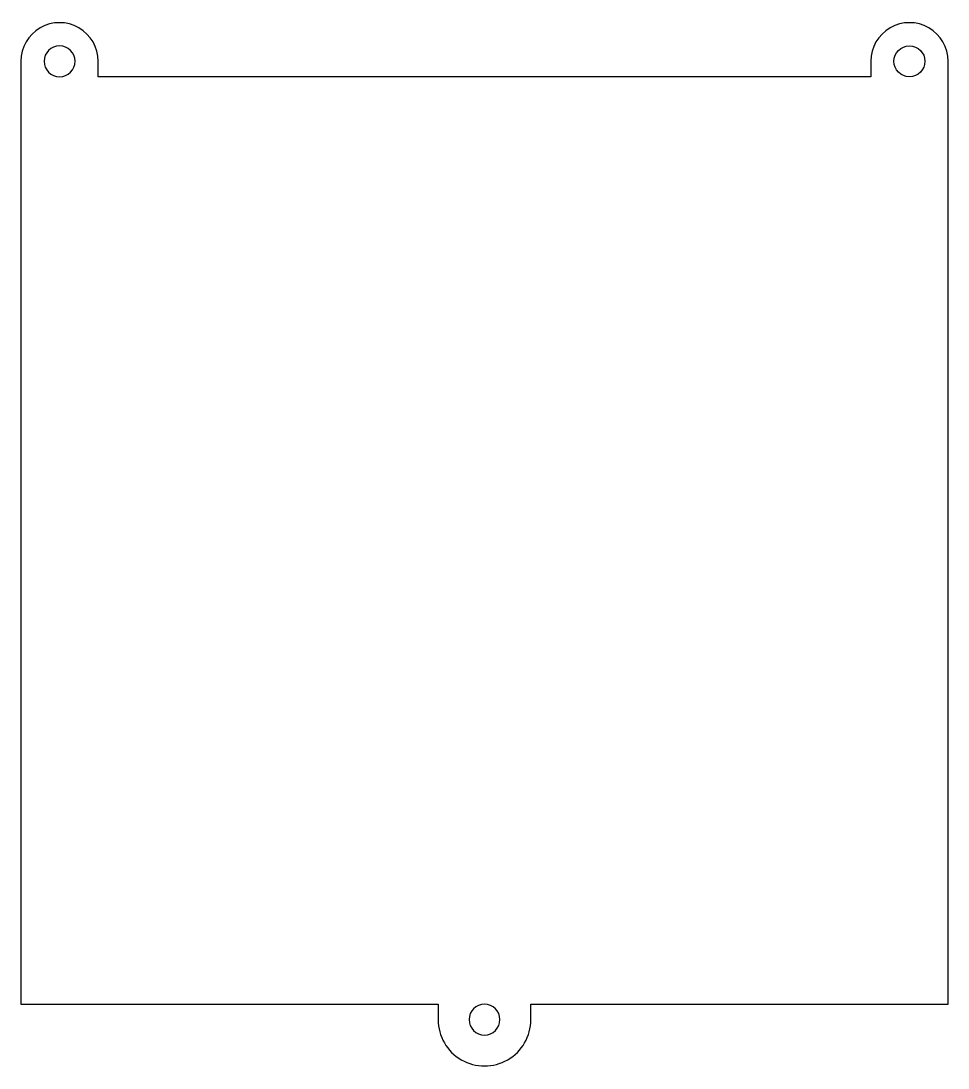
# Model space of a CAD drawing. Extents: x -60 to 60, y -68 to 68.
import ezdxf

# ---------------------------------------------------------------- set-up
doc = ezdxf.new("R2010")
doc.units = 0
doc.layers.get('0').update_dxf_attribs({"linetype": 'CONTINUOUS'})

msp = doc.modelspace()

# ---------------------------------------------------------------- linework, layer by layer
for points, knots in [([(-49.9999, 60.4999), (-49.9999, 60.4999), (49.9999, 60.4999), (49.9999, 60.4999), (49.9999, 60.4999), (49.9999, 60.4999), (49.9999, 62.4999), (49.9999, 62.4999), (49.9999, 62.4999), (49.9999, 64.2863), (50.9529, 65.9369), (52.4999, 66.8301), (52.4999, 66.8301), (54.047, 67.7232), (55.9529, 67.7232), (57.4999, 66.8301), (57.4999, 66.8301), (59.047, 65.9369), (59.9999, 64.2863), (59.9999, 62.4999), (59.9999, 62.4999), (59.9999, 62.4999), (59.9999, -59.5), (59.9999, -59.5), (59.9999, -59.5), (59.9999, -59.5), (6, -59.5), (6, -59.5), (6, -59.5), (6, -59.5), (6, -61.5), (6, -61.5), (6, -61.5), (6, -63.6435), (4.8564, -65.6243), (3, -66.6961), (3, -66.6961), (1.1435, -67.7679), (-1.1435, -67.7679), (-2.9999, -66.6961), (-2.9999, -66.6961), (-4.8564, -65.6243), (-5.9999, -63.6435), (-5.9999, -61.5), (-5.9999, -61.5), (-5.9999, -61.5), (-5.9999, -59.5), (-5.9999, -59.5), (-5.9999, -59.5), (-5.9999, -59.5), (-59.9999, -59.5), (-59.9999, -59.5), (-59.9999, -59.5), (-59.9999, -59.5), (-59.9999, 62.4999), (-59.9999, 62.4999), (-59.9999, 62.4999), (-59.9999, 64.2863), (-59.047, 65.9369), (-57.4999, 66.8301), (-57.4999, 66.8301), (-55.9529, 67.7232), (-54.047, 67.7232), (-52.4999, 66.8301), (-52.4999, 66.8301), (-50.9529, 65.9369), (-49.9999, 64.2863), (-49.9999, 62.4999), (-49.9999, 62.4999), (-49.9999, 62.4999), (-49.9999, 60.4999), (-49.9999, 60.4999)], [0, 0, 0, 0, 0.05263158, 0.05263158, 0.05263158, 0.05263158, 0.10526316, 0.10526316, 0.10526316, 0.10526316, 0.15789474, 0.15789474, 0.15789474, 0.15789474, 0.21052632, 0.21052632, 0.21052632, 0.21052632, 0.26315789, 0.26315789, 0.26315789, 0.26315789, 0.31578947, 0.31578947, 0.31578947, 0.31578947, 0.36842105, 0.36842105, 0.36842105, 0.36842105, 0.42105263, 0.42105263, 0.42105263, 0.42105263, 0.47368421, 0.47368421, 0.47368421, 0.47368421, 0.52631579, 0.52631579, 0.52631579, 0.52631579, 0.57894737, 0.57894737, 0.57894737, 0.57894737, 0.63157895, 0.63157895, 0.63157895, 0.63157895, 0.68421053, 0.68421053, 0.68421053, 0.68421053, 0.73684211, 0.73684211, 0.73684211, 0.73684211, 0.78947368, 0.78947368, 0.78947368, 0.78947368, 0.84210526, 0.84210526, 0.84210526, 0.84210526, 0.89473684, 0.89473684, 0.89473684, 0.89473684, 1, 1, 1, 1]), ([(-52.9999, 62.4999), (-52.9999, 63.6045), (-53.8954, 64.4999), (-54.9999, 64.4999), (-54.9999, 64.4999), (-56.1045, 64.5), (-56.9999, 63.6045), (-56.9999, 62.5), (-56.9999, 62.5), (-57, 61.3954), (-56.1045, 60.5), (-55, 60.5), (-55, 60.5), (-53.8954, 60.4999), (-53, 61.3954), (-53, 62.4999)], [0, 0, 0, 0, 0.2, 0.2, 0.2, 0.2, 0.4, 0.4, 0.4, 0.4, 0.6, 0.6, 0.6, 0.6, 1, 1, 1, 1]), ([(56.9999, 62.4999), (56.9999, 63.6045), (56.1045, 64.4999), (55, 64.4999), (55, 64.4999), (53.8954, 64.5), (53, 63.6045), (53, 62.5), (53, 62.5), (52.9999, 61.3954), (53.8954, 60.5), (54.9999, 60.5), (54.9999, 60.5), (56.1045, 60.4999), (56.9999, 61.3954), (56.9999, 62.4999)], [0, 0, 0, 0, 0.2, 0.2, 0.2, 0.2, 0.4, 0.4, 0.4, 0.4, 0.6, 0.6, 0.6, 0.6, 1, 1, 1, 1]), ([(2, -61.4999), (2, -60.3954), (1.1045, -59.5), (0, -59.5), (0, -59.5), (-1.1045, -59.4999), (-1.9999, -60.3954), (-1.9999, -61.4999), (-1.9999, -61.4999), (-2, -62.6045), (-1.1045, -63.4999), (0, -63.4999), (0, -63.4999), (1.1045, -63.5), (1.9999, -62.6045), (1.9999, -61.5)], [0, 0, 0, 0, 0.2, 0.2, 0.2, 0.2, 0.4, 0.4, 0.4, 0.4, 0.6, 0.6, 0.6, 0.6, 1, 1, 1, 1])]:
    msp.add_open_spline(points, degree=3, knots=knots)

doc.saveas('drawing.dxf')
